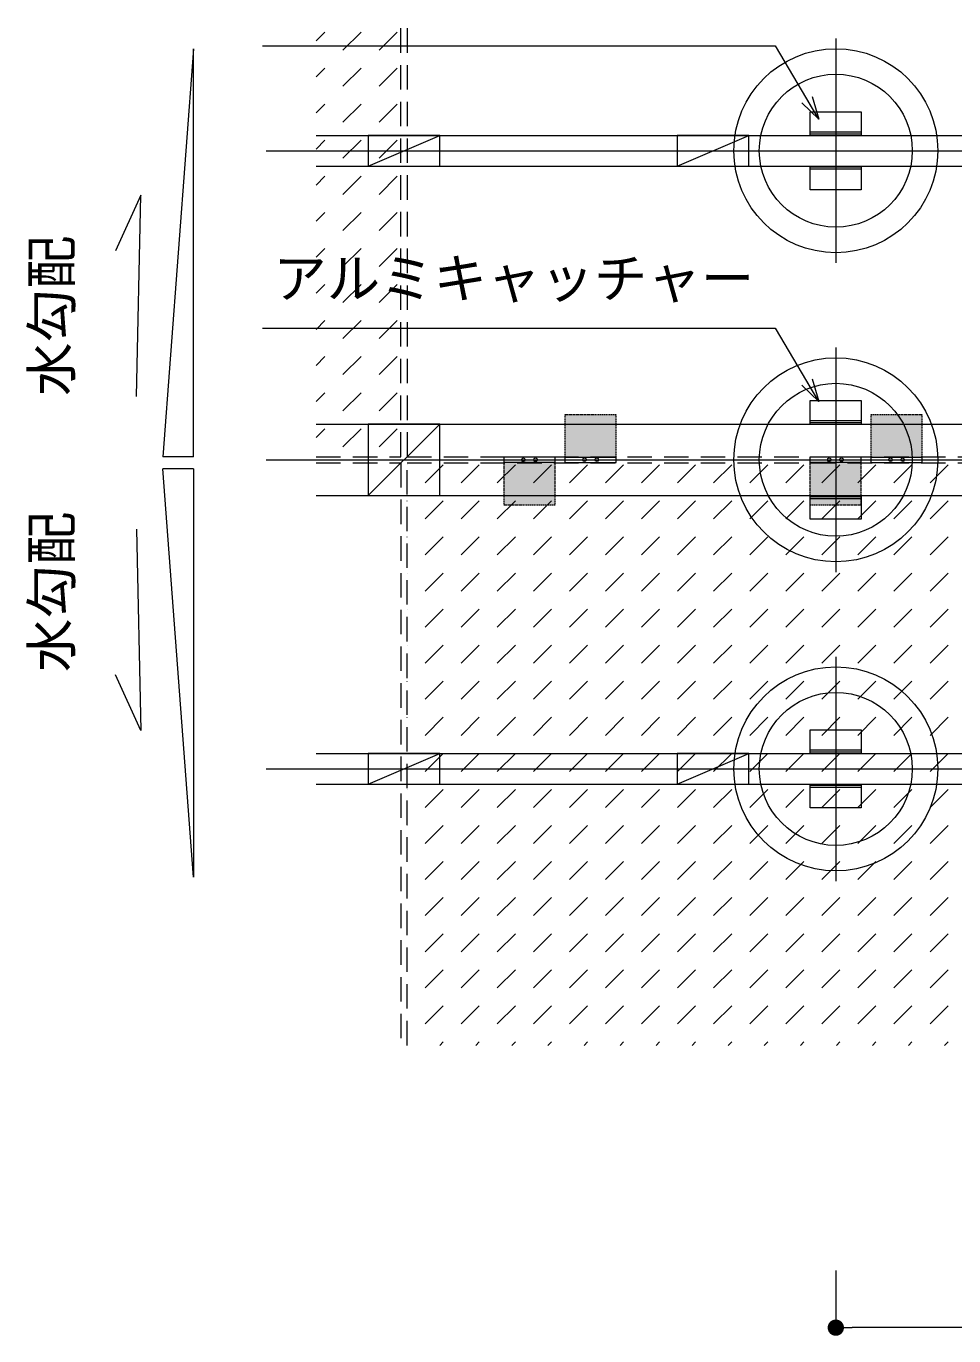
# Model space of a CAD drawing. Units: millimetres, scale not verified. Extents: x -4007 to 4007, y -2741 to 2832.
# Drawn here: x 23 to 933, y 595 to 1879 of the extents above; entities that cross this region are included whole.
import ezdxf
from ezdxf.enums import TextEntityAlignment as Align

# ---------------------------------------------------------------- set-up
doc = ezdxf.new("R2010")
doc.units = ezdxf.units.MM
doc.header["$LTSCALE"] = 20
doc.linetypes.add('DASHED1', pattern=[1.8, 1.2, -0.6])
for name, color, linetype, lineweight in [('0-4_0-A11-寸法_詳細', 5, 'Continuous', 9), ('0-5_0', 7, 'Continuous', 9), ('0-8_A-B03-文字_書込_小', 7, 'Continuous', 9), ('0-9_A-E01-仕上太線', 5, 'Continuous', 9), ('0-A_0-A08-芯_他', 4, 'Continuous', 9), ('0-B_A-D08-下地_根太', 3, 'Continuous', 9), ('0-C_A-D09-金物_鋼材', 1, 'Continuous', 9), ('1-6_SUNPO_s', 4, 'Continuous', 9)]:
    doc.layers.add(name, color=color, linetype=linetype, lineweight=lineweight)
doc.layers.add('0-D_A-D08-下地_束', color=7, linetype='Continuous')
doc.layers.add('1-5_A-C04-見上げ_見え隠れ線', color=7, linetype='Continuous')
doc.styles.add('ＭＳ ゴシック', font='')
doc.styles.get('ＭＳ ゴシック').set_extended_font_data('MS Gothic')

# ---------------------------------------------------------------- blocks, each defined once
blk = doc.blocks.new('EPDM')
at = {"layer": '0-5_0'}
blk.add_line((-700, -300), (700, 300), dxfattribs=at)
blk.add_lwpolyline([(700, 300), (-700, 300), (-700, -300), (700, -300)], close=True, dxfattribs=at)
blk = doc.blocks.new('アルミ束\u300070')
at = {"layer": '0-5_0'}
for p, q in [((-765, 500), (-765, -500)), ((-725, 500), (-725, -500)), ((725, 500), (725, -500)), ((765, 500), (765, -500))]:
    blk.add_line(p, q, dxfattribs=at)
for points in [[(-700, -500), (-1165, -500), (-1165, 500), (-700, 500)], [(700, 500), (1165, 500), (1165, -500), (700, -500)]]:
    blk.add_lwpolyline(points, dxfattribs=at)
blk = doc.blocks.new('アルミ束\u300030')
at = {"layer": '0-5_0'}
for p, q in [((-365, 500), (-365, -500)), ((-325, 500), (-325, -500)), ((325, 500), (325, -500)), ((365, 500), (365, -500))]:
    blk.add_line(p, q, dxfattribs=at)
for points in [[(-300, -500), (-765, -500), (-765, 500), (-300, 500)], [(300, 500), (765, 500), (765, -500), (300, -500)]]:
    blk.add_lwpolyline(points, dxfattribs=at)
blk = doc.blocks.new('プレートB-P')
at = {"layer": '0-5_0', "color": 4, "linetype": 'DASHED1'}
for p, q in [((-888, -500), (-888, 500)), ((-52, 500), (-888, 500)), ((-52, -500), (-888, -500))]:
    blk.add_line(p, q, dxfattribs=at)
at = {"layer": '0-5_0'}
for p, q in [((52, 500), (-52, 500)), ((52, -500), (52, 500))]:
    blk.add_line(p, q, dxfattribs=at)
blk.add_lwpolyline([(52, -500), (-52, -500), (-52, 500)], dxfattribs=at)
for centre in [(0, 120), (0, -120)]:
    blk.add_circle(centre, 36, dxfattribs=at)
at = {"layer": '0-5_0', "color": 4}
blk.add_solid([(-52, 500), (-52, -500), (-888, 500), (-888, -500)], dxfattribs=at)
blk = doc.blocks.new('_Dot')
at = {"layer": '0-5_0'}
blk.add_line((-10, 0), (-20, 0), dxfattribs=at)
for points in [[(0, 0), (-10, 0), (-9.92, 1.25)], [(0, 0), (-9.92, -1.25), (-10, 0)], [(0, 0), (-9.92, 1.25), (-9.69, 2.49)], [(0, 0), (-9.69, -2.49), (-9.92, -1.25)], [(0, 0), (-9.69, 2.49), (-9.3, 3.68)], [(0, 0), (-9.3, -3.68), (-9.69, -2.49)], [(0, 0), (-9.3, 3.68), (-8.76, 4.82)], [(0, 0), (-8.76, -4.82), (-9.3, -3.68)], [(0, 0), (-8.76, 4.82), (-8.09, 5.88)], [(0, 0), (-8.09, -5.88), (-8.76, -4.82)], [(0, 0), (-8.09, 5.88), (-7.29, 6.85)], [(0, 0), (-7.29, -6.85), (-8.09, -5.88)], [(0, 0), (-7.29, 6.85), (-6.37, 7.71)], [(0, 0), (-6.37, -7.71), (-7.29, -6.85)], [(0, 0), (-6.37, 7.71), (-5.36, 8.44)], [(0, 0), (-5.36, -8.44), (-6.37, -7.71)], [(0, 0), (-5.36, 8.44), (-4.26, 9.05)], [(0, 0), (-4.26, -9.05), (-5.36, -8.44)], [(0, 0), (-4.26, 9.05), (-3.09, 9.51)], [(0, 0), (-3.09, -9.51), (-4.26, -9.05)], [(0, 0), (-3.09, 9.51), (-1.87, 9.82)], [(0, 0), (-1.87, -9.82), (-3.09, -9.51)], [(0, 0), (-1.87, 9.82), (-0.63, 9.98)], [(0, 0), (-0.63, -9.98), (-1.87, -9.82)], [(0, 0), (-0.63, 9.98), (0.63, 9.98)], [(0, 0), (0.63, -9.98), (-0.63, -9.98)], [(0, 0), (0.63, 9.98), (1.87, 9.82)], [(0, 0), (1.87, 9.82), (3.09, 9.51)], [(0, 0), (3.09, 9.51), (4.26, 9.05)], [(0, 0), (4.26, 9.05), (5.36, 8.44)], [(0, 0), (5.36, 8.44), (6.37, 7.71)], [(0, 0), (6.37, 7.71), (7.29, 6.85)], [(0, 0), (7.29, 6.85), (8.09, 5.88)], [(0, 0), (8.09, 5.88), (8.76, 4.82)], [(0, 0), (8.76, 4.82), (9.3, 3.68)], [(0, 0), (9.3, 3.68), (9.69, 2.49)], [(0, 0), (9.69, 2.49), (9.92, 1.25)], [(0, 0), (9.92, 1.25), (10, 0)], [(0, 0), (1.87, -9.82), (0.63, -9.98)], [(0, 0), (3.09, -9.51), (1.87, -9.82)], [(0, 0), (4.26, -9.05), (3.09, -9.51)], [(0, 0), (5.36, -8.44), (4.26, -9.05)], [(0, 0), (6.37, -7.71), (5.36, -8.44)], [(0, 0), (7.29, -6.85), (6.37, -7.71)], [(0, 0), (8.09, -5.88), (7.29, -6.85)], [(0, 0), (8.76, -4.82), (8.09, -5.88)], [(0, 0), (9.3, -3.68), (8.76, -4.82)], [(0, 0), (9.69, -2.49), (9.3, -3.68)], [(0, 0), (9.92, -1.25), (9.69, -2.49)], [(0, 0), (10, 0), (9.92, -1.25)]]:
    blk.add_solid(points, dxfattribs=at)
blk = doc.blocks.new('G$CCEAFE53F')
at = {"layer": '0-5_0'}
for radius in [2000, 1500]:
    blk.add_circle((0, 0), radius, dxfattribs=at)
at = {"layer": '0-A_0-A08-芯_他'}
for p, q in [((0, 2200), (0, -2200)), ((-2200, 0), (2200, 0))]:
    blk.add_line(p, q, dxfattribs=at)
blk = doc.blocks.new('EPDM 70x70')
at = {"layer": '0-5_0'}
blk.add_line((-700, 700), (700, -700), dxfattribs=at)
blk.add_lwpolyline([(700, 700), (-700, 700), (-700, -700), (700, -700)], close=True, dxfattribs=at)
blk = doc.blocks.new('_Open30')
at = {"layer": '1-6_SUNPO_s'}
blk.add_line((0, 0), (-20, 0), dxfattribs=at)
blk.add_lwpolyline([(-20, 5.36), (0, 0), (-20, -5.36)], dxfattribs=at)

msp = doc.modelspace()

# ---------------------------------------------------------------- linework, layer by layer
at = {"layer": '0-4_0-A11-寸法_詳細'}
for p, q in [((817.1, 658.82), (817.1, 602.82)), ((2001.1, 602.82), (833.1, 602.82))]:
    msp.add_line(p, q, dxfattribs=at)
at = {"layer": '0-8_A-B03-文字_書込_小'}
for p, q in [((187.24, 1456.56), (157.24, 1456.56)), ((187.24, 1444.56), (157.24, 1444.56))]:
    msp.add_line(p, q, dxfattribs=at)
for points in [[(187.24, 1456.56), (187.24, 1856.56), (157.24, 1456.56)], [(255.01, 1859.3), (757.69, 1859.3), (792.7, 1800.24)], [(131.48, 1515.61), (135.48, 1712.94), (110.73, 1658.29)], [(255.01, 1582.54), (757.69, 1582.54), (792.7, 1523.49)], [(187.24, 1444.56), (187.24, 1044.56), (157.24, 1444.56)], [(131.48, 1385.52), (135.48, 1188.19), (110.73, 1242.84)]]:
    msp.add_lwpolyline(points, dxfattribs=at)
at = {"layer": '0-9_A-E01-仕上太線'}
for p, q in [((307.53, 1864.25), (316.17, 1872.89)), ((333.85, 1855.21), (351.52, 1872.89)), ((369.2, 1855.21), (386.88, 1872.89)), ((307.53, 1828.89), (316.17, 1837.54)), ((333.85, 1819.86), (351.52, 1837.54)), ((369.2, 1819.86), (386.88, 1837.54)), ((307.53, 1793.54), (316.17, 1802.18)), ((333.85, 1784.5), (351.52, 1802.18)), ((369.2, 1784.5), (386.88, 1802.18)), ((307.53, 1758.18), (316.17, 1766.83)), ((333.85, 1749.15), (351.52, 1766.83)), ((369.2, 1749.15), (386.88, 1766.83)), ((307.53, 1722.83), (316.17, 1731.47)), ((333.85, 1713.79), (351.52, 1731.47)), ((369.2, 1713.79), (386.88, 1731.47)), ((307.53, 1687.47), (316.17, 1696.11)), ((333.85, 1678.44), (351.52, 1696.11)), ((369.2, 1678.44), (386.88, 1696.11)), ((307.53, 1652.12), (316.17, 1660.76)), ((333.85, 1643.08), (351.52, 1660.76)), ((369.2, 1643.08), (386.88, 1660.76)), ((307.53, 1616.76), (316.17, 1625.4)), ((333.85, 1607.73), (351.52, 1625.4)), ((369.2, 1607.73), (386.88, 1625.4)), ((307.53, 1581.41), (316.17, 1590.05)), ((333.85, 1572.37), (351.52, 1590.05)), ((369.2, 1572.37), (386.88, 1590.05)), ((307.53, 1546.05), (316.17, 1554.69)), ((333.85, 1537.02), (351.52, 1554.69)), ((369.2, 1537.02), (386.88, 1554.69)), ((307.53, 1510.7), (316.17, 1519.34)), ((333.85, 1501.66), (351.52, 1519.34)), ((369.2, 1501.66), (386.88, 1519.34)), ((307.53, 1475.34), (316.17, 1483.98)), ((333.85, 1466.31), (351.52, 1483.98)), ((369.2, 1466.31), (386.88, 1483.98)), ((396.67, 1448.5), (396.8, 1448.63)), ((414.48, 1430.95), (432.15, 1448.63)), ((449.83, 1430.95), (467.51, 1448.63)), ((485.19, 1430.95), (502.86, 1448.63)), ((520.54, 1430.95), (538.22, 1448.63)), ((555.9, 1430.95), (573.58, 1448.63)), ((591.25, 1430.95), (608.93, 1448.63)), ((626.61, 1430.95), (644.29, 1448.63)), ((661.96, 1430.95), (679.64, 1448.63)), ((697.32, 1430.95), (715, 1448.63)), ((732.67, 1430.95), (750.35, 1448.63)), ((768.03, 1430.95), (785.71, 1448.63)), ((803.38, 1430.95), (821.06, 1448.63)), ((838.74, 1430.95), (856.42, 1448.63)), ((874.1, 1430.95), (891.77, 1448.63)), ((909.45, 1430.95), (927.13, 1448.63)), ((396.67, 1413.14), (396.8, 1413.27)), ((414.48, 1395.59), (432.15, 1413.27)), ((449.83, 1395.59), (467.51, 1413.27)), ((485.19, 1395.59), (502.86, 1413.27)), ((520.54, 1395.59), (538.22, 1413.27)), ((555.9, 1395.59), (573.58, 1413.27)), ((591.25, 1395.59), (608.93, 1413.27)), ((626.61, 1395.59), (644.29, 1413.27)), ((661.96, 1395.59), (679.64, 1413.27)), ((697.32, 1395.59), (715, 1413.27)), ((732.67, 1395.59), (750.35, 1413.27)), ((768.03, 1395.59), (785.71, 1413.27)), ((803.38, 1395.59), (821.06, 1413.27)), ((838.74, 1395.59), (856.42, 1413.27)), ((874.1, 1395.59), (891.77, 1413.27)), ((909.45, 1395.59), (927.13, 1413.27)), ((396.67, 1377.79), (396.8, 1377.92)), ((414.48, 1360.24), (432.15, 1377.92)), ((449.83, 1360.24), (467.51, 1377.92)), ((485.19, 1360.24), (502.86, 1377.92)), ((520.54, 1360.24), (538.22, 1377.92)), ((555.9, 1360.24), (573.58, 1377.92)), ((591.25, 1360.24), (608.93, 1377.92)), ((626.61, 1360.24), (644.29, 1377.92)), ((661.96, 1360.24), (679.64, 1377.92)), ((697.32, 1360.24), (715, 1377.92)), ((732.67, 1360.24), (750.35, 1377.92)), ((768.03, 1360.24), (785.71, 1377.92)), ((803.38, 1360.24), (821.06, 1377.92)), ((838.74, 1360.24), (856.42, 1377.92)), ((874.1, 1360.24), (891.77, 1377.92)), ((909.45, 1360.24), (927.13, 1377.92)), ((396.67, 1342.43), (396.8, 1342.56)), ((414.48, 1324.88), (432.15, 1342.56)), ((449.83, 1324.88), (467.51, 1342.56)), ((485.19, 1324.88), (502.86, 1342.56)), ((520.54, 1324.88), (538.22, 1342.56)), ((555.9, 1324.88), (573.58, 1342.56)), ((591.25, 1324.88), (608.93, 1342.56)), ((626.61, 1324.88), (644.29, 1342.56)), ((661.96, 1324.88), (679.64, 1342.56)), ((697.32, 1324.88), (715, 1342.56)), ((732.67, 1324.88), (750.35, 1342.56)), ((768.03, 1324.88), (785.71, 1342.56)), ((803.38, 1324.88), (821.06, 1342.56)), ((838.74, 1324.88), (856.42, 1342.56)), ((874.1, 1324.88), (891.77, 1342.56)), ((909.45, 1324.88), (927.13, 1342.56)), ((396.67, 1307.07), (396.8, 1307.21)), ((414.48, 1289.53), (432.15, 1307.21)), ((449.83, 1289.53), (467.51, 1307.21)), ((485.19, 1289.53), (502.86, 1307.21)), ((520.54, 1289.53), (538.22, 1307.21)), ((555.9, 1289.53), (573.58, 1307.21)), ((591.25, 1289.53), (608.93, 1307.21)), ((626.61, 1289.53), (644.29, 1307.21)), ((661.96, 1289.53), (679.64, 1307.21)), ((697.32, 1289.53), (715, 1307.21)), ((732.67, 1289.53), (750.35, 1307.21)), ((768.03, 1289.53), (785.71, 1307.21)), ((803.38, 1289.53), (821.06, 1307.21)), ((838.74, 1289.53), (856.42, 1307.21)), ((874.1, 1289.53), (891.77, 1307.21)), ((909.45, 1289.53), (927.13, 1307.21)), ((396.67, 1271.72), (396.8, 1271.85)), ((414.48, 1254.17), (432.15, 1271.85)), ((449.83, 1254.17), (467.51, 1271.85)), ((485.19, 1254.17), (502.86, 1271.85)), ((520.54, 1254.17), (538.22, 1271.85)), ((555.9, 1254.17), (573.58, 1271.85)), ((591.25, 1254.17), (608.93, 1271.85)), ((626.61, 1254.17), (644.29, 1271.85)), ((661.96, 1254.17), (679.64, 1271.85)), ((697.32, 1254.17), (715, 1271.85)), ((732.67, 1254.17), (750.35, 1271.85)), ((768.03, 1254.17), (785.71, 1271.85)), ((803.38, 1254.17), (821.06, 1271.85)), ((838.74, 1254.17), (856.42, 1271.85)), ((874.1, 1254.17), (891.77, 1271.85)), ((909.45, 1254.17), (927.13, 1271.85)), ((396.67, 1236.36), (396.8, 1236.5)), ((414.48, 1218.82), (432.15, 1236.5)), ((449.83, 1218.82), (467.51, 1236.5)), ((485.19, 1218.82), (502.86, 1236.5)), ((520.54, 1218.82), (538.22, 1236.5)), ((555.9, 1218.82), (573.58, 1236.5)), ((591.25, 1218.82), (608.93, 1236.5)), ((626.61, 1218.82), (644.29, 1236.5)), ((661.96, 1218.82), (679.64, 1236.5)), ((697.32, 1218.82), (715, 1236.5)), ((732.67, 1218.82), (750.35, 1236.5)), ((768.03, 1218.82), (785.71, 1236.5)), ((803.38, 1218.82), (821.06, 1236.5)), ((838.74, 1218.82), (856.42, 1236.5)), ((874.1, 1218.82), (891.77, 1236.5)), ((909.45, 1218.82), (927.13, 1236.5)), ((396.67, 1201.01), (396.8, 1201.14)), ((414.48, 1183.46), (432.15, 1201.14)), ((449.83, 1183.46), (467.51, 1201.14)), ((485.19, 1183.46), (502.86, 1201.14)), ((520.54, 1183.46), (538.22, 1201.14)), ((555.9, 1183.46), (573.58, 1201.14)), ((591.25, 1183.46), (608.93, 1201.14)), ((626.61, 1183.46), (644.29, 1201.14)), ((661.96, 1183.46), (679.64, 1201.14)), ((697.32, 1183.46), (715, 1201.14)), ((732.67, 1183.46), (750.35, 1201.14)), ((768.03, 1183.46), (785.71, 1201.14)), ((803.38, 1183.46), (821.06, 1201.14)), ((838.74, 1183.46), (856.42, 1201.14)), ((874.1, 1183.46), (891.77, 1201.14)), ((909.45, 1183.46), (927.13, 1201.14)), ((396.67, 1165.65), (396.8, 1165.78)), ((414.48, 1148.11), (432.15, 1165.78)), ((449.83, 1148.11), (467.51, 1165.78)), ((485.19, 1148.11), (502.86, 1165.78)), ((520.54, 1148.11), (538.22, 1165.78)), ((555.9, 1148.11), (573.58, 1165.78)), ((591.25, 1148.11), (608.93, 1165.78)), ((626.61, 1148.11), (644.29, 1165.78)), ((661.96, 1148.11), (679.64, 1165.78)), ((697.32, 1148.11), (715, 1165.78)), ((732.67, 1148.11), (750.35, 1165.78)), ((768.03, 1148.11), (785.71, 1165.78)), ((803.38, 1148.11), (821.06, 1165.78)), ((838.74, 1148.11), (856.42, 1165.78)), ((874.1, 1148.11), (891.77, 1165.78)), ((909.45, 1148.11), (927.13, 1165.78)), ((396.67, 1130.3), (396.8, 1130.43)), ((414.48, 1112.75), (432.15, 1130.43)), ((449.83, 1112.75), (467.51, 1130.43)), ((485.19, 1112.75), (502.86, 1130.43)), ((520.54, 1112.75), (538.22, 1130.43)), ((555.9, 1112.75), (573.58, 1130.43)), ((591.25, 1112.75), (608.93, 1130.43)), ((626.61, 1112.75), (644.29, 1130.43)), ((661.96, 1112.75), (679.64, 1130.43)), ((697.32, 1112.75), (715, 1130.43)), ((732.67, 1112.75), (750.35, 1130.43)), ((768.03, 1112.75), (785.71, 1130.43)), ((803.38, 1112.75), (821.06, 1130.43)), ((838.74, 1112.75), (856.42, 1130.43)), ((874.1, 1112.75), (891.77, 1130.43)), ((909.45, 1112.75), (927.13, 1130.43)), ((396.67, 1094.94), (396.8, 1095.07)), ((414.48, 1077.4), (432.15, 1095.07)), ((449.83, 1077.4), (467.51, 1095.07)), ((485.19, 1077.4), (502.86, 1095.07)), ((520.54, 1077.4), (538.22, 1095.07)), ((555.9, 1077.4), (573.58, 1095.07)), ((591.25, 1077.4), (608.93, 1095.07)), ((626.61, 1077.4), (644.29, 1095.07)), ((661.96, 1077.4), (679.64, 1095.07)), ((697.32, 1077.4), (715, 1095.07)), ((732.67, 1077.4), (750.35, 1095.07)), ((768.03, 1077.4), (785.71, 1095.07)), ((803.38, 1077.4), (821.06, 1095.07)), ((838.74, 1077.4), (856.42, 1095.07)), ((874.1, 1077.4), (891.77, 1095.07)), ((909.45, 1077.4), (927.13, 1095.07)), ((396.67, 1059.59), (396.8, 1059.72)), ((414.48, 1042.04), (432.15, 1059.72)), ((449.83, 1042.04), (467.51, 1059.72)), ((485.19, 1042.04), (502.86, 1059.72)), ((520.54, 1042.04), (538.22, 1059.72)), ((555.9, 1042.04), (573.58, 1059.72)), ((591.25, 1042.04), (608.93, 1059.72)), ((626.61, 1042.04), (644.29, 1059.72)), ((661.96, 1042.04), (679.64, 1059.72)), ((697.32, 1042.04), (715, 1059.72)), ((732.67, 1042.04), (750.35, 1059.72)), ((768.03, 1042.04), (785.71, 1059.72)), ((803.38, 1042.04), (821.06, 1059.72)), ((838.74, 1042.04), (856.42, 1059.72)), ((874.1, 1042.04), (891.77, 1059.72)), ((909.45, 1042.04), (927.13, 1059.72)), ((396.67, 1024.23), (396.8, 1024.36)), ((414.48, 1006.69), (432.15, 1024.36)), ((449.83, 1006.69), (467.51, 1024.36)), ((485.19, 1006.69), (502.86, 1024.36)), ((520.54, 1006.69), (538.22, 1024.36)), ((555.9, 1006.69), (573.58, 1024.36)), ((591.25, 1006.69), (608.93, 1024.36)), ((626.61, 1006.69), (644.29, 1024.36)), ((661.96, 1006.69), (679.64, 1024.36)), ((697.32, 1006.69), (715, 1024.36)), ((732.67, 1006.69), (750.35, 1024.36)), ((768.03, 1006.69), (785.71, 1024.36)), ((803.38, 1006.69), (821.06, 1024.36)), ((838.74, 1006.69), (856.42, 1024.36)), ((874.1, 1006.69), (891.77, 1024.36)), ((909.45, 1006.69), (927.13, 1024.36)), ((396.67, 988.88), (396.8, 989.01)), ((414.48, 971.33), (432.15, 989.01)), ((449.83, 971.33), (467.51, 989.01)), ((485.19, 971.33), (502.86, 989.01)), ((520.54, 971.33), (538.22, 989.01)), ((555.9, 971.33), (573.58, 989.01)), ((591.25, 971.33), (608.93, 989.01)), ((626.61, 971.33), (644.29, 989.01)), ((661.96, 971.33), (679.64, 989.01)), ((697.32, 971.33), (715, 989.01)), ((732.67, 971.33), (750.35, 989.01)), ((768.03, 971.33), (785.71, 989.01)), ((803.38, 971.33), (821.06, 989.01)), ((838.74, 971.33), (856.42, 989.01)), ((874.1, 971.33), (891.77, 989.01)), ((909.45, 971.33), (927.13, 989.01)), ((396.67, 953.52), (396.8, 953.65)), ((414.48, 935.98), (432.15, 953.65)), ((449.83, 935.98), (467.51, 953.65)), ((485.19, 935.98), (502.86, 953.65)), ((520.54, 935.98), (538.22, 953.65)), ((555.9, 935.98), (573.58, 953.65)), ((591.25, 935.98), (608.93, 953.65)), ((626.61, 935.98), (644.29, 953.65)), ((661.96, 935.98), (679.64, 953.65)), ((697.32, 935.98), (715, 953.65)), ((732.67, 935.98), (750.35, 953.65)), ((768.03, 935.98), (785.71, 953.65)), ((803.38, 935.98), (821.06, 953.65)), ((838.74, 935.98), (856.42, 953.65)), ((874.1, 935.98), (891.77, 953.65)), ((909.45, 935.98), (927.13, 953.65)), ((396.67, 918.17), (396.8, 918.3)), ((414.48, 900.62), (432.15, 918.3)), ((449.83, 900.62), (467.51, 918.3)), ((485.19, 900.62), (502.86, 918.3)), ((520.54, 900.62), (538.22, 918.3)), ((555.9, 900.62), (573.58, 918.3)), ((591.25, 900.62), (608.93, 918.3)), ((626.61, 900.62), (644.29, 918.3)), ((661.96, 900.62), (679.64, 918.3)), ((697.32, 900.62), (715, 918.3)), ((732.67, 900.62), (750.35, 918.3)), ((768.03, 900.62), (785.71, 918.3)), ((803.38, 900.62), (821.06, 918.3)), ((838.74, 900.62), (856.42, 918.3)), ((874.1, 900.62), (891.77, 918.3)), ((909.45, 900.62), (927.13, 918.3)), ((396.67, 882.81), (396.8, 882.94)), ((428.78, 879.56), (432.15, 882.94)), ((464.13, 879.56), (467.51, 882.94)), ((499.49, 879.56), (502.86, 882.94)), ((534.84, 879.56), (538.22, 882.94)), ((570.2, 879.56), (573.58, 882.94)), ((605.55, 879.56), (608.93, 882.94)), ((640.91, 879.56), (644.29, 882.94)), ((676.26, 879.56), (679.64, 882.94)), ((711.62, 879.56), (715, 882.94)), ((746.97, 879.56), (750.35, 882.94)), ((782.33, 879.56), (785.71, 882.94)), ((817.68, 879.56), (821.06, 882.94)), ((853.04, 879.56), (856.42, 882.94)), ((888.4, 879.56), (891.77, 882.94)), ((923.75, 879.56), (927.13, 882.94))]:
    msp.add_line(p, q, dxfattribs=at)
at = {"layer": '0-9_A-E01-仕上太線', "linetype": 'DASHED1'}
for points in [[(307.53, 1456.56), (390.67, 1456.56), (390.67, 2056.56), (307.53, 2056.56)], [(307.53, 1450.56), (390.67, 1450.56), (390.67, 879.56)], [(396.67, 879.56), (396.67, 1450.56), (996.67, 1450.56), (996.67, 879.56)]]:
    msp.add_lwpolyline(points, dxfattribs=at)
msp.add_lwpolyline([(396.67, 1456.56), (996.67, 1456.56), (996.67, 2056.56), (396.67, 2056.56)], close=True, dxfattribs=at)
at = {"layer": '0-A_0-A08-芯_他'}
for p, q in [((258.67, 1756.56), (3558.67, 1756.56)), ((258.67, 1453.56), (3558.67, 1453.56)), ((258.67, 1150.56), (3558.67, 1150.56))]:
    msp.add_line(p, q, dxfattribs=at)
at = {"layer": '0-B_A-D08-下地_根太'}
for p, q in [((307.53, 1771.56), (3420.67, 1771.56)), ((307.53, 1741.56), (3420.67, 1741.56)), ((307.53, 1488.56), (3420.67, 1488.56)), ((307.53, 1418.56), (3420.67, 1418.56)), ((307.53, 1165.56), (3420.67, 1165.56)), ((307.53, 1135.56), (3420.67, 1135.56))]:
    msp.add_line(p, q, dxfattribs=at)

# ---------------------------------------------------------------- block references
at = {"layer": '0-4_0-A11-寸法_詳細', "xscale": 0.8, "yscale": 0.8, "rotation": 180}
msp.add_blockref('_Dot', (817.1, 602.82), dxfattribs=at)
at = {"layer": '0-8_A-B03-文字_書込_小', "xscale": 1.125, "yscale": 1.125, "rotation": 300.65633}
for p in [(800.35, 1787.33), (800.35, 1510.58)]:
    msp.add_blockref('_Open30', p, dxfattribs=at)
at = {"layer": '0-C_A-D09-金物_鋼材', "xscale": 0.05, "yscale": 0.05}
for p in [(393.67, 1756.56), (696.67, 1756.56), (393.67, 1150.56), (696.67, 1150.56)]:
    msp.add_blockref('EPDM', p, dxfattribs=at)
for name, p, rotation in [('プレートB-P', (576.67, 1453.56), 270), ('プレートB-P', (876.67, 1453.56), 270), ('EPDM 70x70', (393.67, 1453.56), 90), ('プレートB-P', (516.67, 1453.56), 90), ('プレートB-P', (816.67, 1453.56), 90)]:
    msp.add_blockref(name, p, dxfattribs=dict(at, rotation=rotation))
at = {"layer": '0-D_A-D08-下地_束', "xscale": 0.05, "yscale": 0.05, "rotation": 270}
for name, p in [('アルミ束\u300030', (817.1, 1756.56)), ('アルミ束\u300070', (817.1, 1453.56)), ('アルミ束\u300030', (817.1, 1150.56))]:
    msp.add_blockref(name, p, dxfattribs=at)
at = {"layer": '1-5_A-C04-見上げ_見え隠れ線', "xscale": 0.05, "yscale": 0.05}
for p in [(817.1, 1756.56), (817.1, 1453.56), (817.1, 1150.56)]:
    msp.add_blockref('G$CCEAFE53F', p, dxfattribs=at)

# ---------------------------------------------------------------- texts
at = {"layer": '0-8_A-B03-文字_書込_小', "style": 'ＭＳ ゴシック'}
for p in [(78.75, 1516.2), (78.75, 1245.52)]:
    msp.add_text('水勾配', height=38.42, rotation=90, dxfattribs=at).set_placement(p, align=Align.BOTTOM_LEFT)
msp.add_text('アルミキャッチャー', height=38.42, dxfattribs=at).set_placement((265.45, 1600.78), align=Align.BOTTOM_LEFT)

doc.saveas('drawing.dxf')
